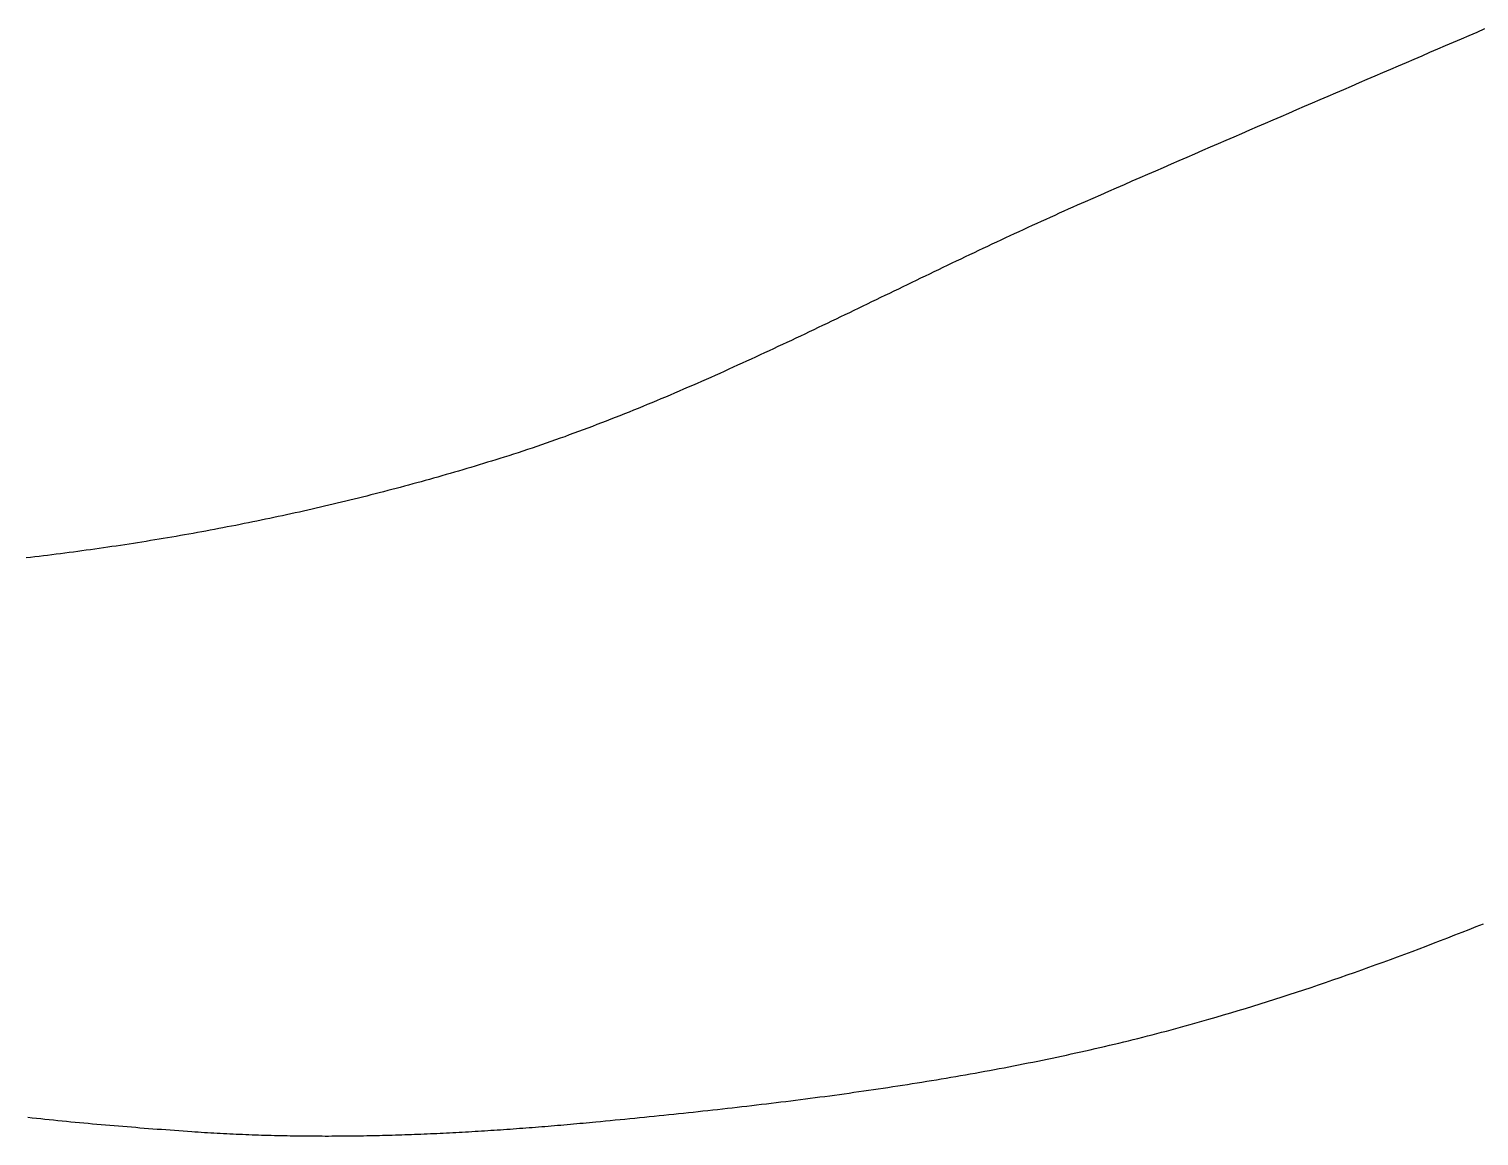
# Model space of a CAD drawing. Extents: x -91 to 271, y -72 to 72.
# Drawn here: x -33.39 to -18.82, y -50.64 to -39.51 of the extents above; entities that cross this region are included whole.
import ezdxf

# ---------------------------------------------------------------- set-up
doc = ezdxf.new("R2010")
doc.units = 0
doc.layers.get('0').update_dxf_attribs({"linetype": 'CONTINUOUS'})

# ---------------------------------------------------------------- blocks, each defined once
blk = doc.blocks.new('A$C4F693466')
at = {"color": 7}
for points in [[(15.448, 33.3997, 0), (15.4527, 33.3564, 0), (15.4573, 33.313, 0), (15.4619, 33.2697, 0), (15.4664, 33.2263, 0), (15.4708, 33.1829, 0), (15.4752, 33.1396, 0), (15.4796, 33.0962, 0), (15.4838, 33.0528, 0), (15.4881, 33.0094, 0), (15.4922, 32.9661, 0), (15.4964, 32.9227, 0), (15.5004, 32.8793, 0), (15.5045, 32.8359, 0), (15.5084, 32.7925, 0), (15.5124, 32.7491, 0), (15.5162, 32.7057, 0), (15.5201, 32.6623, 0), (15.5239, 32.619, 0), (15.5276, 32.5756, 0), (15.5313, 32.5322, 0), (15.5349, 32.4888, 0), (15.5385, 32.4454, 0), (15.5421, 32.402, 0), (15.5456, 32.3587, 0), (15.5491, 32.3153, 0), (15.5526, 32.2719, 0), (15.556, 32.2286, 0), (15.5593, 32.1852, 0), (15.5627, 32.1418, 0), (15.5659, 32.0985, 0), (15.5692, 32.0552, 0), (15.5724, 32.0118, 0), (15.5756, 31.9685, 0), (15.5788, 31.9252, 0), (15.5819, 31.8818, 0), (15.585, 31.8385, 0), (15.588, 31.7952, 0), (15.5911, 31.7519, 0)], [(8.81585, 28.6144, 0), (8.82886, 28.6558, 0), (8.84179, 28.6972, 0), (8.85464, 28.7387, 0), (8.86742, 28.7802, 0), (8.88013, 28.8217, 0), (8.89277, 28.8632, 0), (8.90533, 28.9048, 0), (8.91781, 28.9463, 0), (8.93022, 28.988, 0), (8.94256, 29.0296, 0), (8.95482, 29.0713, 0), (8.96701, 29.113, 0), (8.97913, 29.1547, 0), (8.99117, 29.1964, 0), (9.00314, 29.2382, 0), (9.01503, 29.2799, 0), (9.02686, 29.3218, 0), (9.0386, 29.3636, 0), (9.05028, 29.4054, 0), (9.06188, 29.4473, 0), (9.07341, 29.4892, 0), (9.08486, 29.5311, 0), (9.09624, 29.5731, 0), (9.10755, 29.615, 0), (9.11879, 29.657, 0), (9.12995, 29.699, 0), (9.14104, 29.7411, 0), (9.15206, 29.7831, 0), (9.163, 29.8252, 0), (9.17387, 29.8673, 0), (9.18467, 29.9094, 0), (9.1954, 29.9516, 0), (9.20605, 29.9937, 0), (9.21663, 30.0359, 0), (9.22714, 30.0781, 0), (9.23757, 30.1203, 0), (9.24794, 30.1626, 0), (9.25823, 30.2048, 0), (9.26845, 30.2471, 0), (9.27859, 30.2894, 0), (9.28867, 30.3317, 0), (9.29867, 30.374, 0), (9.3086, 30.4164, 0), (9.31846, 30.4588, 0), (9.32824, 30.5012, 0), (9.33796, 30.5436, 0), (9.3476, 30.586, 0), (9.35717, 30.6284, 0), (9.36667, 30.6709, 0), (9.3761, 30.7134, 0), (9.38546, 30.7559, 0), (9.39474, 30.7984, 0), (9.40395, 30.8409, 0), (9.4131, 30.8834, 0), (9.42217, 30.926, 0), (9.43117, 30.9686, 0), (9.4401, 31.0112, 0), (9.44895, 31.0538, 0), (9.45774, 31.0964, 0), (9.46645, 31.139, 0), (9.4751, 31.1817, 0), (9.48367, 31.2243, 0), (9.49217, 31.267, 0), (9.50061, 31.3097, 0), (9.50897, 31.3524, 0), (9.51726, 31.3952, 0), (9.52548, 31.4379, 0), (9.53363, 31.4806, 0), (9.54171, 31.5234, 0), (9.54971, 31.5662, 0), (9.55765, 31.609, 0), (9.56552, 31.6518, 0), (9.57332, 31.6946, 0), (9.58104, 31.7374, 0), (9.5887, 31.7803, 0), (9.59629, 31.8231, 0), (9.60381, 31.866, 0), (9.61125, 31.9089, 0), (9.61863, 31.9518, 0), (9.62594, 31.9947, 0), (9.63317, 32.0376, 0), (9.64034, 32.0805, 0), (9.64744, 32.1234, 0), (9.65447, 32.1664, 0), (9.66143, 32.2093, 0), (9.66832, 32.2523, 0), (9.67514, 32.2953, 0), (9.68189, 32.3382, 0), (9.68857, 32.3812, 0), (9.69518, 32.4242, 0), (9.70173, 32.4672, 0), (9.7082, 32.5103, 0), (9.7146, 32.5533, 0), (9.72094, 32.5963, 0), (9.72721, 32.6394, 0), (9.73341, 32.6824, 0), (9.73953, 32.7255, 0), (9.7456, 32.7685, 0), (9.75159, 32.8116, 0), (9.75751, 32.8547, 0), (9.76336, 32.8978, 0), (9.76915, 32.9409, 0), (9.77487, 32.984, 0), (9.78052, 33.0271, 0), (9.7861, 33.0702, 0), (9.79161, 33.1133, 0), (9.79705, 33.1565, 0), (9.80243, 33.1996, 0), (9.80774, 33.2428, 0), (9.81298, 33.2859, 0), (9.81815, 33.329, 0), (9.82325, 33.3722, 0), (9.82829, 33.4154, 0)], [(15.5911, 31.7519, 0), (15.5933, 31.72, 0), (15.5954, 31.6882, 0), (15.5975, 31.6563, 0), (15.5995, 31.6244, 0), (15.6014, 31.5924, 0), (15.6034, 31.5605, 0), (15.6052, 31.5286, 0), (15.607, 31.4967, 0), (15.6087, 31.4648, 0), (15.6104, 31.4329, 0), (15.612, 31.4009, 0), (15.6136, 31.369, 0), (15.6151, 31.3371, 0), (15.6166, 31.3051, 0), (15.618, 31.2732, 0), (15.6193, 31.2412, 0), (15.6206, 31.2093, 0), (15.6218, 31.1773, 0), (15.623, 31.1454, 0), (15.6242, 31.1134, 0), (15.6252, 31.0815, 0), (15.6263, 31.0495, 0), (15.6272, 31.0175, 0), (15.6282, 30.9856, 0), (15.629, 30.9536, 0), (15.6299, 30.9216, 0), (15.6306, 30.8897, 0), (15.6313, 30.8577, 0), (15.632, 30.8257, 0), (15.6326, 30.7937, 0), (15.6332, 30.7617, 0), (15.6337, 30.7297, 0), (15.6342, 30.6978, 0), (15.6346, 30.6658, 0), (15.635, 30.6338, 0), (15.6353, 30.6018, 0), (15.6355, 30.5698, 0), (15.6358, 30.5378, 0), (15.6359, 30.5058, 0), (15.6361, 30.4738, 0), (15.6361, 30.4418, 0), (15.6362, 30.4098, 0), (15.6362, 30.3778, 0), (15.6361, 30.3458, 0), (15.636, 30.3138, 0), (15.6358, 30.2818, 0), (15.6356, 30.2498, 0), (15.6354, 30.2178, 0), (15.6351, 30.1858, 0), (15.6347, 30.1538, 0), (15.6344, 30.1218, 0), (15.6339, 30.0897, 0), (15.6334, 30.0577, 0), (15.6329, 30.0257, 0), (15.6324, 29.9937, 0), (15.6318, 29.9617, 0), (15.6311, 29.9297, 0), (15.6304, 29.8977, 0), (15.6297, 29.8657, 0), (15.6289, 29.8337, 0), (15.6281, 29.8017, 0), (15.6272, 29.7697, 0), (15.6263, 29.7376, 0), (15.6254, 29.7056, 0), (15.6244, 29.6736, 0), (15.6234, 29.6416, 0), (15.6223, 29.6096, 0), (15.6212, 29.5776, 0), (15.6201, 29.5456, 0), (15.6189, 29.5136, 0), (15.6176, 29.4816, 0), (15.6164, 29.4496, 0), (15.6151, 29.4176, 0), (15.6137, 29.3856, 0), (15.6123, 29.3536, 0), (15.6109, 29.3216, 0), (15.6095, 29.2896, 0), (15.608, 29.2576, 0), (15.6064, 29.2256, 0), (15.6049, 29.1936, 0), (15.6033, 29.1616, 0), (15.6016, 29.1297, 0), (15.5999, 29.0977, 0), (15.5982, 29.0657, 0), (15.5965, 29.0337, 0), (15.5947, 29.0017, 0), (15.5928, 28.9698, 0), (15.591, 28.9378, 0), (15.5891, 28.9058, 0), (15.5872, 28.8738, 0), (15.5852, 28.8419, 0), (15.5832, 28.8099, 0), (15.5812, 28.7779, 0), (15.5791, 28.746, 0), (15.577, 28.714, 0), (15.5749, 28.6821, 0), (15.5727, 28.6501, 0), (15.5705, 28.6182, 0), (15.5683, 28.5862, 0), (15.566, 28.5543, 0), (15.5638, 28.5224, 0), (15.5614, 28.4904, 0), (15.5591, 28.4585, 0), (15.5567, 28.4266, 0), (15.5543, 28.3946, 0), (15.5518, 28.3627, 0), (15.5494, 28.3308, 0), (15.5469, 28.2989, 0), (15.5443, 28.267, 0), (15.5418, 28.2351, 0), (15.5392, 28.2032, 0), (15.5366, 28.1713, 0), (15.5339, 28.1394, 0), (15.5313, 28.1075, 0), (15.5286, 28.0756, 0), (15.5258, 28.0437, 0), (15.5231, 28.0119, 0), (15.5203, 27.98, 0), (15.5175, 27.9481, 0), (15.5146, 27.9163, 0), (15.5118, 27.8844, 0), (15.5089, 27.8526, 0), (15.506, 27.8207, 0), (15.503, 27.7889, 0), (15.5001, 27.757, 0), (15.4971, 27.7252, 0), (15.4941, 27.6934, 0)], [(6.28525, 22.8555, 0), (6.30525, 22.9008, 0), (6.32533, 22.9461, 0), (6.34548, 22.9913, 0), (6.36571, 23.0365, 0), (6.38601, 23.0817, 0), (6.40637, 23.1269, 0), (6.42681, 23.1721, 0), (6.4473, 23.2172, 0), (6.46786, 23.2623, 0), (6.48849, 23.3074, 0), (6.50917, 23.3525, 0), (6.52991, 23.3975, 0), (6.55071, 23.4425, 0), (6.57155, 23.4875, 0), (6.59246, 23.5325, 0), (6.61341, 23.5774, 0), (6.63441, 23.6224, 0), (6.65546, 23.6673, 0), (6.67655, 23.7122, 0), (6.69768, 23.7571, 0), (6.71886, 23.802, 0), (6.74007, 23.8468, 0), (6.76133, 23.8917, 0), (6.78261, 23.9365, 0), (6.80393, 23.9813, 0), (6.82529, 24.0261, 0), (6.84667, 24.0709, 0), (6.86808, 24.1157, 0), (6.88951, 24.1605, 0), (6.91098, 24.2053, 0), (6.93246, 24.25, 0), (6.95396, 24.2948, 0), (6.97548, 24.3395, 0), (6.99702, 24.3843, 0), (7.01858, 24.429, 0), (7.04014, 24.4737, 0), (7.06172, 24.5185, 0), (7.08331, 24.5632, 0), (7.1049, 24.6079, 0), (7.1265, 24.6526, 0), (7.14811, 24.6973, 0), (7.16971, 24.742, 0), (7.19132, 24.7867, 0), (7.21292, 24.8315, 0), (7.23452, 24.8762, 0), (7.25612, 24.9209, 0), (7.27771, 24.9656, 0), (7.29929, 25.0103, 0), (7.32085, 25.0551, 0), (7.34241, 25.0998, 0), (7.36395, 25.1445, 0), (7.38547, 25.1893, 0), (7.40697, 25.234, 0), (7.42846, 25.2788, 0), (7.44992, 25.3236, 0), (7.47135, 25.3683, 0), (7.49277, 25.4131, 0), (7.51415, 25.4579, 0), (7.5355, 25.5027, 0), (7.55682, 25.5476, 0), (7.57811, 25.5924, 0), (7.59936, 25.6372, 0), (7.62058, 25.6821, 0), (7.64176, 25.727, 0), (7.66289, 25.7719, 0), (7.68399, 25.8168, 0), (7.70503, 25.8617, 0), (7.72604, 25.9066, 0), (7.74699, 25.9516, 0), (7.76789, 25.9966, 0), (7.78874, 26.0416, 0), (7.80954, 26.0866, 0), (7.83028, 26.1316, 0), (7.85097, 26.1767, 0), (7.87159, 26.2218, 0), (7.89215, 26.2669, 0), (7.91265, 26.312, 0), (7.93309, 26.3572, 0), (7.95345, 26.4024, 0), (7.97375, 26.4476, 0), (7.99398, 26.4928, 0), (8.01414, 26.5381, 0), (8.03422, 26.5834, 0), (8.05422, 26.6287, 0), (8.07415, 26.674, 0), (8.09399, 26.7194, 0), (8.11376, 26.7648, 0), (8.13344, 26.8102, 0), (8.15304, 26.8557, 0), (8.17254, 26.9012, 0), (8.19196, 26.9467, 0), (8.21129, 26.9923, 0), (8.23052, 27.0379, 0), (8.24966, 27.0836, 0), (8.26871, 27.1292, 0), (8.28765, 27.175, 0), (8.30649, 27.2207, 0), (8.32523, 27.2665, 0), (8.34387, 27.3123, 0), (8.3624, 27.3582, 0), (8.38083, 27.4041, 0), (8.39914, 27.4501, 0), (8.41734, 27.4961, 0), (8.43543, 27.5421, 0), (8.4534, 27.5882, 0), (8.47126, 27.6343, 0), (8.48899, 27.6805, 0), (8.50661, 27.7267, 0), (8.5241, 27.773, 0), (8.54147, 27.8193, 0), (8.55871, 27.8656, 0), (8.57583, 27.912, 0), (8.59281, 27.9585, 0), (8.60966, 28.005, 0), (8.62638, 28.0515, 0), (8.64296, 28.0981, 0), (8.6594, 28.1448, 0), (8.6757, 28.1915, 0), (8.69187, 28.2383, 0), (8.70789, 28.2851, 0), (8.72376, 28.332, 0), (8.73949, 28.3789, 0), (8.75506, 28.4259, 0), (8.77049, 28.4729, 0), (8.78577, 28.52, 0), (8.80089, 28.5672, 0), (8.81585, 28.6144, 0)], [(15.4941, 27.6934, 0), (15.4894, 27.6444, 0), (15.4847, 27.5954, 0), (15.48, 27.5465, 0), (15.4752, 27.4975, 0), (15.4705, 27.4485, 0), (15.4657, 27.3995, 0), (15.4609, 27.3505, 0), (15.456, 27.3016, 0), (15.4512, 27.2526, 0), (15.4463, 27.2036, 0), (15.4413, 27.1546, 0), (15.4364, 27.1056, 0), (15.4314, 27.0566, 0), (15.4264, 27.0075, 0), (15.4213, 26.9585, 0), (15.4162, 26.9095, 0), (15.4111, 26.8605, 0), (15.4059, 26.8115, 0), (15.4008, 26.7625, 0), (15.3955, 26.7135, 0), (15.3903, 26.6645, 0), (15.385, 26.6155, 0), (15.3796, 26.5665, 0), (15.3742, 26.5175, 0), (15.3688, 26.4684, 0), (15.3633, 26.4194, 0), (15.3578, 26.3704, 0), (15.3523, 26.3214, 0), (15.3467, 26.2724, 0), (15.3411, 26.2235, 0), (15.3354, 26.1745, 0), (15.3296, 26.1255, 0), (15.3239, 26.0765, 0), (15.318, 26.0275, 0), (15.3122, 25.9786, 0), (15.3063, 25.9296, 0), (15.3003, 25.8806, 0), (15.2943, 25.8317, 0), (15.2882, 25.7827, 0), (15.2821, 25.7338, 0), (15.2759, 25.6848, 0), (15.2697, 25.6359, 0), (15.2634, 25.587, 0), (15.2571, 25.5381, 0), (15.2507, 25.4892, 0), (15.2442, 25.4403, 0), (15.2377, 25.3914, 0), (15.2312, 25.3425, 0), (15.2245, 25.2936, 0), (15.2179, 25.2447, 0), (15.2111, 25.1959, 0), (15.2043, 25.147, 0), (15.1974, 25.0982, 0), (15.1905, 25.0494, 0), (15.1835, 25.0005, 0), (15.1765, 24.9517, 0), (15.1693, 24.9029, 0), (15.1622, 24.8542, 0), (15.1549, 24.8054, 0), (15.1476, 24.7566, 0), (15.1402, 24.7079, 0), (15.1327, 24.6591, 0), (15.1252, 24.6104, 0), (15.1176, 24.5617, 0), (15.1099, 24.513, 0), (15.1022, 24.4643, 0), (15.0944, 24.4157, 0), (15.0865, 24.367, 0), (15.0785, 24.3184, 0), (15.0705, 24.2698, 0), (15.0624, 24.2212, 0), (15.0542, 24.1726, 0), (15.0459, 24.124, 0), (15.0376, 24.0754, 0), (15.0292, 24.0269, 0), (15.0207, 23.9784, 0), (15.0121, 23.9299, 0), (15.0034, 23.8814, 0), (14.9947, 23.8329, 0), (14.9859, 23.7844, 0), (14.977, 23.736, 0), (14.968, 23.6876, 0), (14.9589, 23.6392, 0), (14.9497, 23.5908, 0), (14.9405, 23.5425, 0), (14.9311, 23.4941, 0), (14.9217, 23.4458, 0), (14.9122, 23.3975, 0), (14.9026, 23.3492, 0), (14.8929, 23.301, 0), (14.8831, 23.2527, 0), (14.8732, 23.2045, 0), (14.8632, 23.1563, 0), (14.8532, 23.1081, 0), (14.843, 23.06, 0), (14.8327, 23.0119, 0), (14.8224, 22.9638, 0), (14.8119, 22.9157, 0), (14.8014, 22.8676, 0), (14.7908, 22.8196, 0), (14.78, 22.7716, 0), (14.7692, 22.7236, 0), (14.7582, 22.6757, 0), (14.7472, 22.6277, 0), (14.736, 22.5798, 0), (14.7248, 22.532, 0), (14.7134, 22.4841, 0), (14.702, 22.4363, 0), (14.6904, 22.3885, 0), (14.6788, 22.3407, 0), (14.667, 22.293, 0), (14.6551, 22.2452, 0), (14.6431, 22.1975, 0), (14.631, 22.1499, 0), (14.6188, 22.1022, 0), (14.6065, 22.0546, 0), (14.5941, 22.0071, 0), (14.5815, 21.9595, 0), (14.5689, 21.912, 0), (14.5561, 21.8645, 0), (14.5432, 21.8171, 0), (14.5302, 21.7696, 0), (14.5171, 21.7222, 0), (14.5039, 21.6749, 0), (14.4906, 21.6275, 0), (14.4771, 21.5802, 0), (14.4635, 21.533, 0)], [(4.51362, 18.763, 0), (4.54755, 18.8418, 0), (4.58148, 18.9205, 0), (4.6154, 18.9993, 0), (4.64931, 19.0781, 0), (4.68321, 19.1569, 0), (4.71712, 19.2356, 0), (4.75101, 19.3144, 0), (4.78491, 19.3932, 0), (4.8188, 19.472, 0), (4.85269, 19.5508, 0), (4.88658, 19.6296, 0), (4.92047, 19.7083, 0), (4.95436, 19.7871, 0), (4.98825, 19.8659, 0), (5.02215, 19.9447, 0), (5.05605, 20.0235, 0), (5.08995, 20.1022, 0), (5.12385, 20.181, 0), (5.15777, 20.2598, 0), (5.19169, 20.3386, 0), (5.22561, 20.4173, 0), (5.25955, 20.4961, 0), (5.29349, 20.5749, 0), (5.32744, 20.6536, 0), (5.3614, 20.7324, 0), (5.39538, 20.8111, 0), (5.42936, 20.8898, 0), (5.46336, 20.9686, 0), (5.49738, 21.0473, 0), (5.5314, 21.126, 0), (5.56544, 21.2047, 0), (5.5995, 21.2834, 0), (5.63358, 21.3621, 0), (5.66767, 21.4408, 0), (5.70178, 21.5195, 0), (5.73591, 21.5982, 0), (5.77006, 21.6768, 0), (5.80423, 21.7555, 0), (5.83842, 21.8341, 0), (5.87264, 21.9128, 0), (5.90688, 21.9914, 0), (5.94114, 22.07, 0), (5.97542, 22.1486, 0), (6.00974, 22.2272, 0), (6.04408, 22.3058, 0), (6.07844, 22.3843, 0), (6.11283, 22.4629, 0), (6.14726, 22.5414, 0), (6.18171, 22.62, 0), (6.21619, 22.6985, 0), (6.2507, 22.777, 0), (6.28525, 22.8555, 0)], [(14.4635, 21.533, 0), (14.4421, 21.4591, 0), (14.4204, 21.3853, 0), (14.3984, 21.3115, 0), (14.3763, 21.2379, 0), (14.3539, 21.1643, 0), (14.3312, 21.0908, 0), (14.3084, 21.0174, 0), (14.2853, 20.944, 0), (14.2621, 20.8707, 0), (14.2386, 20.7975, 0), (14.2149, 20.7244, 0), (14.1909, 20.6514, 0), (14.1668, 20.5784, 0), (14.1425, 20.5055, 0), (14.118, 20.4326, 0), (14.0932, 20.3599, 0), (14.0683, 20.2872, 0), (14.0432, 20.2145, 0), (14.0178, 20.142, 0), (13.9923, 20.0695, 0), (13.9666, 19.997, 0), (13.9408, 19.9247, 0), (13.9147, 19.8524, 0), (13.8884, 19.7801, 0), (13.862, 19.7079, 0), (13.8354, 19.6358, 0), (13.8086, 19.5637, 0), (13.7817, 19.4917, 0), (13.7546, 19.4198, 0), (13.7273, 19.3479, 0), (13.6999, 19.2761, 0), (13.6723, 19.2043, 0), (13.6445, 19.1326, 0), (13.6166, 19.0609, 0), (13.5885, 18.9893, 0), (13.5603, 18.9177, 0), (13.532, 18.8462, 0), (13.5035, 18.7748, 0)]]:
    blk.add_polyline3d(points, dxfattribs=at)

msp = doc.modelspace()

# ---------------------------------------------------------------- block references
at = {"xscale": -1, "rotation": 90}
msp.add_blockref('A$C4F693466', (0, -35), dxfattribs=at)

doc.saveas('drawing.dxf')
